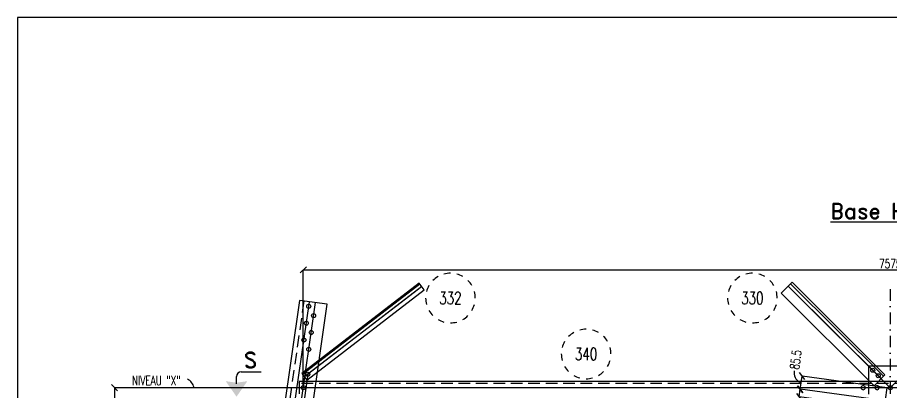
# Model space of a CAD drawing. Extents: x 142141 to 158361, y -133802 to -122322.
# Drawn here: x 142141 to 147774, y -124736 to -122322 of the extents above; entities that cross this region are included whole.
import ezdxf
from ezdxf.enums import TextEntityAlignment as Align

# ---------------------------------------------------------------- set-up
doc = ezdxf.new("R2010")
doc.units = 0
doc.header["$LTSCALE"] = 150
doc.header["$MEASUREMENT"] = 0
doc.linetypes.add('DASHDOT', pattern=[1, 0.5, -0.25, 0, -0.25])
doc.linetypes.add('DASHED', pattern=[0.75, 0.5, -0.25])
doc.layers.get('0').update_dxf_attribs({"linetype": 'CONTINUOUS'})
for name, color, linetype in [('ASSI', 6, 'CONTINUOUS'), ('FORI', 2, 'CONTINUOUS'), ('LINEA_ANG', 2, 'CONTINUOUS'), ('LINEE_PIASTRE', 2, 'CONTINUOUS'), ('LM', 7, 'CONTINUOUS'), ('LS', 7, 'CONTINUOUS'), ('LSP', 3, 'CONTINUOUS'), ('MZ', 6, 'DASHDOT'), ('QT_MPR', 7, 'CONTINUOUS'), ('TRAT-Y', 7, 'DASHED')]:
    doc.layers.add(name, color=color, linetype=linetype)
doc.styles.add('QUOTE', font='ROMANS8.SHX', dxfattribs={"width": 0.7})
doc.styles.add('RD', font='ROMAND8.SHX', dxfattribs={"width": 0.7})
doc.styles.add('RQL', font='ROMANS8.SHX', dxfattribs={"width": 0.7})
doc.styles.add('RS', font='ROMANS8.shx', dxfattribs={"width": 0.7})
doc.styles.get("Standard").update_dxf_attribs({"font": 'ROMANS8.SHX', "width": 0.7})
doc.dimstyles.new('TRATTO', dxfattribs={"dimscale": 0, "dimtxt": 60, "dimasz": 40, "dimexe": 0, "dimexo": 0, "dimgap": 10, "dimtad": 1, "dimrnd": 0.5, "dimdsep": 46, "dimtxsty": 'RS', "dimblk1": 'OBLIQUE', "dimblk2": 'OBLIQUE', "dimsah": 1, "dimcen": 0.09, "dimclrd": 2, "dimclre": 2, "dimclrt": 7, "dimadec": 0, "dimazin": 0, "dimtfac": 1, "dimtix": 1, "dimtmove": 2, "dimatfit": 3, "dimfxl": 1, "dimtolj": 1, "dimtzin": 0, "dimarcsym": 0})

# ---------------------------------------------------------------- blocks, each defined once
blk = doc.blocks.new('16')
blk.add_circle((0, 0), 1)
blk = doc.blocks.new('ASSE98')
blk.add_line((0, 0), (1, 0))
at = {"color": 7, "style": 'QUOTE', "width": 0.5, "flags": 1}
for tag, p in [('TI', (1.38308, 6.82731)), ('DI_S', (1.38308, 6.42178)), ('D_S', (1.38308, 6.02092)), ('E_S', (1.38308, 5.68065)), ('NFORI', (1.36454, 5.29792)), ('ALAR', (1.36349, 4.93246)), ('FAM', (1.3775, 4.54645)), ('ALA', (1.38308, 4.19257)), ('DISP2', (1.38308, 3.84971)), ('DISP1', (1.38308, 3.50686)), ('PINZAF', (1.38308, 3.164)), ('PINZAI', (1.38308, 2.82114)), ('TRP', (1.38308, 2.47829)), ('NP', (1.38308, 2.13543)), ('SV', (1.38308, 1.79257)), ('PESO', (1.38308, 1.44971)), ('QUA', (1.38308, 1.10686)), ('LUN', (1.38308, 0.764)), ('PROF', (1.38308, 0.42114)), ('POS', (1.38308, 0.07829))]:
    blk.add_attdef(tag, p, '', height=0.2, dxfattribs=at)
at = {"color": 7, "flags": 1}
for tag, p in [('LAV1', (3.07431, 6.82847)), ('LAV2', (3.07431, 6.49513)), ('LAV3', (3.07431, 6.1618)), ('LAV4', (3.07431, 5.82847)), ('LAV5', (3.07431, 5.49513)), ('LAV6', (3.07431, 5.1618)), ('LAV7', (3.07431, 4.82847)), ('LAV8', (3.07431, 4.49513)), ('LAV9', (3.07431, 4.1618)), ('LAV10', (3.07431, 3.82847))]:
    blk.add_attdef(tag, p, '', height=0.2, dxfattribs=at)
blk = doc.blocks.new('_OBLIQUE')
at = {"color": 0, "linetype": 'ByBlock'}
blk.add_line((-0.5, -0.5), (0.5, 0.5), dxfattribs=at)
blk = doc.blocks.new('*D65')
at = {"layer": 'QT_MPR', "color": 2, "lineweight": -2, "transparency": 16777216}
for p, q in [((147184.6, -124770.6), (147191.4, -124721.1)), ((147734, -124845.8), (147184.6, -124770.6)), ((147740.8, -124796.2), (147191.4, -124721.1))]:
    blk.add_line(p, q, dxfattribs=at)
at = {"layer": 'QT_MPR', "color": 2, "lineweight": -2, "transparency": 16777216, "xscale": 40, "yscale": 40, "zscale": 40}
for p, rotation in [((147191.4, -124721.1), 82.21053599259965), ((147184.6, -124770.6), 262.2105359925997)]:
    blk.add_blockref('_OBLIQUE', p, dxfattribs=dict(at, rotation=rotation))
at = {"layer": 'QT_MPR', "color": 7, "transparency": 16777216, "insert": (147225.6, -124841.6), "char_height": 60, "attachment_point": 5, "rotation": 82.2105, "style": 'RS'}
blk.add_mtext('\\A1;50', dxfattribs=at)
blk = doc.blocks.new('*D66')
at = {"layer": 'QT_MPR', "color": 2, "lineweight": -2, "transparency": 16777216}
for p, q in [((147191.4, -124721.1), (147203, -124636.2)), ((147752.4, -124711.4), (147203, -124636.2)), ((147740.8, -124796.2), (147191.4, -124721.1))]:
    blk.add_line(p, q, dxfattribs=at)
at = {"layer": 'QT_MPR', "color": 2, "lineweight": -2, "transparency": 16777216, "xscale": 40, "yscale": 40, "zscale": 40}
for p, rotation in [((147203, -124636.2), 82.21053599259965), ((147191.4, -124721.1), 262.2105359925997)]:
    blk.add_blockref('_OBLIQUE', p, dxfattribs=dict(at, rotation=rotation))
at = {"layer": 'QT_MPR', "color": 7, "transparency": 16777216, "insert": (147162.1, -124530.5), "char_height": 60, "attachment_point": 5, "rotation": 82.2105, "style": 'RS'}
blk.add_mtext('\\A1;85.5', dxfattribs=at)
blk = doc.blocks.new('*D70')
at = {"layer": 'LS', "color": 2, "lineweight": -2, "transparency": 16777216}
for p, q in [((143985.2, -124711.4), (142767.2, -124711.4)), ((142767.2, -124711.4), (142767.2, -127742.8)), ((143550.2, -127742.8), (142767.2, -127742.8))]:
    blk.add_line(p, q, dxfattribs=at)
at = {"layer": 'LS', "color": 2, "lineweight": -2, "transparency": 16777216, "xscale": 40, "yscale": 40, "zscale": 40}
for p, rotation in [((142767.2, -124711.4), 90), ((142767.2, -127742.8), 270)]:
    blk.add_blockref('_OBLIQUE', p, dxfattribs=dict(at, rotation=rotation))
at = {"layer": 'LS', "color": 7, "transparency": 16777216, "insert": (142727.2, -126227.1), "char_height": 60, "attachment_point": 5, "rotation": 90, "style": 'RS'}
blk.add_mtext('\\A1;3000', dxfattribs=at)
blk = doc.blocks.new('*D71')
at = {"layer": 'LS', "color": 2, "lineweight": -2, "transparency": 16777216}
for p, q in [((143985.2, -124711.4), (143985.2, -123951)), ((143985.2, -123951), (151559.7, -123951)), ((151559.7, -124711.4), (151559.7, -123951))]:
    blk.add_line(p, q, dxfattribs=at)
at = {"layer": 'LS', "color": 2, "lineweight": -2, "transparency": 16777216, "xscale": 40, "yscale": 40, "zscale": 40, "rotation": 180}
blk.add_blockref('_OBLIQUE', (143985.2, -123951), dxfattribs=at)
at = {"layer": 'LS', "color": 2, "lineweight": -2, "transparency": 16777216, "xscale": 40, "yscale": 40, "zscale": 40}
blk.add_blockref('_OBLIQUE', (151559.7, -123951), dxfattribs=at)
at = {"layer": 'LS', "color": 7, "transparency": 16777216, "insert": (147772.4, -123911), "char_height": 60, "attachment_point": 5, "style": 'RS'}
blk.add_mtext('\\A1;7575', dxfattribs=at)
blk = doc.blocks.new('zzz')
at = {"linetype": 'Continuous'}
for start, end in [(120, 135), (90, 105), (60, 75), (30, 45), (150, 165), (180, 195), (0, 15), (330, 345), (210, 225), (240, 255), (270, 285), (300, 315)]:
    blk.add_arc((0, 0), 8, start, end, dxfattribs=at)
at = {"color": 3, "style": 'RQL', "width": 0.7}
blk.add_attdef('POS1', text='', height=4, dxfattribs=at).set_placement((0, 0), align=Align.MIDDLE)
at = {"style": 'RQL', "width": 0.7, "flags": 1}
blk.add_attdef('TIPO', (0, -8), '', height=3, dxfattribs=at)

msp = doc.modelspace()

# ---------------------------------------------------------------- linework, layer by layer
at = {"layer": 'LINEA_ANG'}
for p, q in [((144732.408, -124036.771), (143975.296, -124618.842)), ((144765.93, -124080.374), (144732.408, -124036.771)), ((147138.639, -124030.998), (147068.084, -124101.863)), ((147738.163, -124627.896), (147138.639, -124030.998)), ((144008.818, -124662.445), (144765.93, -124080.374)), ((143960.961, -124147.804), (143527.301, -127169.847)), ((144139.136, -124173.372), (143960.961, -124147.804)), ((147068.084, -124101.863), (147667.608, -124698.761)), ((143705.476, -127195.415), (144139.136, -124173.372)), ((143975.296, -124618.842), (144008.818, -124662.445)), ((147667.608, -124698.761), (147738.163, -124627.896)), ((151586.691, -124670.393), (143957.691, -124670.393)), ((143957.691, -124670.393), (143957.691, -124750.393))]:
    msp.add_line(p, q, dxfattribs=at)
at = {"layer": 'LINEA_ANG', "color": 2}
for p, q in [((144737.893, -124043.906), (143980.782, -124625.977)), ((147728.285, -124637.817), (147128.761, -124040.919))]:
    msp.add_line(p, q, dxfattribs=at)
at = {"layer": 'LINEE_PIASTRE'}
for p, q in [((147912.922, -124571.634), (147631.922, -124571.634)), ((147631.922, -124571.634), (147631.922, -124752.634))]:
    msp.add_line(p, q, dxfattribs=at)
at = {"layer": 'LS', "color": 6}
for p, q in [((144728.068, -124075.425), (144013.774, -124624.579)), ((147133.656, -124075.425), (147772.422, -124711.393)), ((148411.188, -124075.425), (147772.422, -124711.393)), ((143480.421, -127947.099), (144024.312, -124156.895)), ((143520.016, -127952.781), (144063.906, -124162.576)), ((144013.774, -124624.579), (143783.816, -126227.08)), ((147337.743, -127742.767), (147752.422, -124711.393))]:
    msp.add_line(p, q, dxfattribs=at)
at = {"layer": 'LS', "color": 8}
msp.add_lwpolyline([(142140.931, -122322.455), (142140.931, -133802.455), (154860.931, -133802.455), (154860.931, -132202.455), (158360.931, -132202.455), (158360.931, -122322.455), (142140.931, -122322.455)], close=True, dxfattribs=at)
at = {"layer": 'LS', "const_width": 2}
msp.add_lwpolyline([(147750.922, -124711.393, 1), (147753.922, -124711.393, 1)], format="xyb", close=True, dxfattribs=at)
at = {"layer": 'LS', "color": 6}
msp.add_arc((147216.139, -124616.469), 65.074, 166.703509, 246.465646, dxfattribs=at)
at = {"layer": 'LS'}
msp.add_arc((143197.153, -124732.153), 86.433, 15.181817, 62.172219, dxfattribs=at)
at = {"layer": 'LSP'}
for p, q in [((143554.356, -124687.158), (143554.356, -124639.015)), ((143584.356, -124609.015), (143714.356, -124609.015))]:
    msp.add_line(p, q, dxfattribs=at)
msp.add_arc((143584.356, -124639.015), 30, 90, 180, dxfattribs=at)
for points in [[(143554.356, -124769.015), (143484.356, -124669.015), (143554.356, -124679.015)], [(143554.356, -124769.015), (143624.356, -124669.015), (143554.356, -124679.015)]]:
    msp.add_solid(points, dxfattribs=at)
at = {"layer": 'MZ'}
msp.add_line((147772.422, -124075.425), (147772.422, -127937.667), dxfattribs=at)
at = {"layer": 'TRAT-Y'}
for p, q in [((143988.677, -124151.781), (143555.017, -127173.825)), ((151586.691, -124683.393), (143957.691, -124683.393))]:
    msp.add_line(p, q, dxfattribs=at)

# ---------------------------------------------------------------- block references
at = {"layer": 'ASSI'}
for p, xscale, rotation in [((144749.474, -124058.969), 955, 217.5532559689602), ((147713.603, -124652.833), 846.0000000000001, 135.1257564564229)]:
    msp.add_blockref('ASSE98', p, dxfattribs=dict(at, xscale=xscale, rotation=rotation))
for p, xscale, zscale, rotation in [((143960.961, -124147.804), 3052.999999999997, 3052.999999999997, 261.8338606976457), ((151586.691, -124711.393), 7629.000000000001, 7629.000000000001, 180)]:
    msp.add_blockref('ASSE98', p, dxfattribs=dict(at, xscale=xscale, zscale=zscale, rotation=rotation))
at = {"layer": 'FORI', "xscale": 13, "yscale": 13, "zscale": 13}
for p, rotation in [((144020.105, -124186.203), 343.6677213953028), ((144051.887, -124246.327), 343.6677213953028), ((144004.481, -124295.088), 343.6677213953028), ((144036.263, -124355.212), 343.6677213953028), ((143988.856, -124403.973), 343.6677213953028), ((144020.638, -124464.097), 343.6677213953028), ((144013.774, -124624.579), 0.3784741020000053)]:
    msp.add_blockref('16', p, dxfattribs=dict(at, rotation=rotation))
at = {"layer": 'FORI', "yscale": 13, "zscale": 13}
for p, xscale in [((147659.036, -124598.505), 13), ((147694.469, -124633.783), 13), ((143985.152, -124711.393), 13), ((147597.422, -124711.393), -13), ((147687.422, -124711.393), -13), ((147772.422, -124711.393), 13)]:
    msp.add_blockref('16', p, dxfattribs=dict(at, xscale=xscale))
at = {"layer": 'LS', "color": 6, "xscale": 19.99999994994134, "yscale": 19.99999994994134, "zscale": 19.99999994994134}
for p, values in [((144934.34, -124132.913), {'POS1': '332'}), ((146882.577, -124132.913), {'POS1': '330'}), ((145809.901, -124493.817), {'POS1': '340'})]:
    msp.add_blockref('zzz', p, dxfattribs=at).add_auto_attribs(values)

# ---------------------------------------------------------------- texts
at = {"layer": 'LM', "style": 'RS', "width": 0.7}
msp.add_text('NIVEAU "X"', height=60, dxfattribs=at).set_placement((142879.323, -124694.952))
at = {"layer": 'LS', "color": 3, "style": 'RD'}
for s, p in [('%%UBase H=%%P0', (147772.422, -123571.785)), ('S', (143643.63, -124532.734))]:
    msp.add_text(s, height=100, dxfattribs=at).set_placement(p, align=Align.MIDDLE)

# ---------------------------------------------------------------- dimensions: what is measured, and where the dimension line sits
at = {"layer": 'LS'}
dim = msp.add_linear_dim(base=(151559.691, -123951.043), p1=(143985.152, -124711.393), p2=(151559.691, -124711.393), text='7575', dimstyle='TRATTO', override={"dimscale": 1}, dxfattribs=at)
dim.commit()
dim.dimension.update_dxf_attribs({"geometry": '*D71', "text_midpoint": (147772.422, -123911.043)})
dim = msp.add_linear_dim(base=(142767.174, -127742.767), p1=(143985.152, -124711.393), p2=(143550.153, -127742.767), angle=90, text='3000', dimstyle='TRATTO', override={"dimscale": 1}, dxfattribs=at)
dim.commit()
dim.dimension.update_dxf_attribs({"geometry": '*D70', "text_midpoint": (142727.174, -126227.08)})
at = {"layer": 'QT_MPR'}
for base, p1, p2, text, picture, middle in [((147202.965, -124636.23), (147740.817, -124796.224), (147752.422, -124711.393), '85.5', '*D66', (147162.14, -124530.528)), ((147191.361, -124721.06), (147734.041, -124845.762), (147740.817, -124796.224), '50', '*D65', (147225.619, -124841.565))]:
    dim = msp.add_linear_dim(base=base, p1=p1, p2=p2, angle=82.210536, text=text, dimstyle='TRATTO', override={"dimscale": 1}, dxfattribs=at)
    dim.commit()
    dim.dimension.update_dxf_attribs({"geometry": picture, "text_midpoint": middle, "dimtype": 160})

doc.saveas('drawing.dxf')
